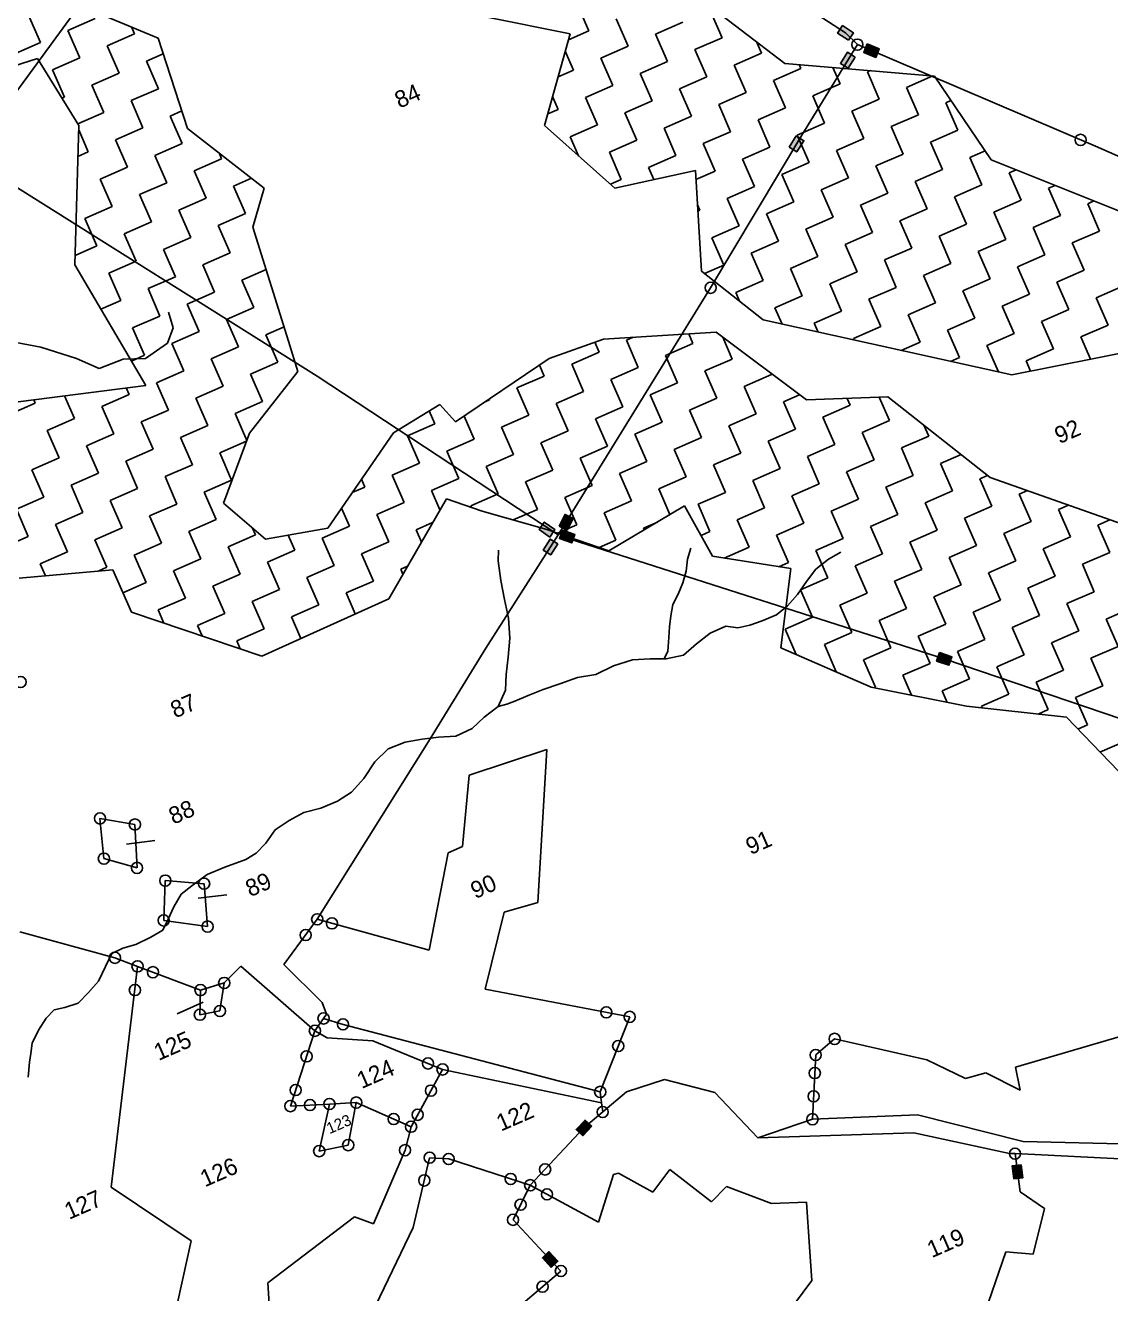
# Model space of a CAD drawing. Header units: metres. Extents: x 317389 to 323374, y 1888575 to 1892651.
# Drawn here: x 321610 to 322212, y 1890284 to 1890988 of the extents above; entities that cross this region are included whole.
import ezdxf

# ---------------------------------------------------------------- set-up
doc = ezdxf.new("R2010")
doc.units = ezdxf.units.M
doc.header["$MEASUREMENT"] = 0
for name, color, linetype in [('LINE_WATER', 4, 'Continuous'), ('POLY_HATCH', 12, 'Continuous'), ('POLY_PARCEL', 6, 'Continuous'), ('POLY_ROAD', 30, 'Continuous'), ('TEXT_PARCEL', 7, 'Continuous')]:
    doc.layers.add(name, color=color, linetype=linetype)
doc.styles.get("Standard").update_dxf_attribs({"font": 'arial.ttf'})
doc.styles.add('TEXT_MAP', font='')
doc.styles.get('TEXT_MAP').set_extended_font_data('Kruti Dev 050')
doc.dimstyles.get("Standard").update_dxf_attribs({"dimtxt": 0.18, "dimasz": 0.18, "dimexe": 0.18, "dimexo": 0.0625, "dimgap": 0.09, "dimtad": 0, "dimtih": 1, "dimtoh": 1, "dimdec": 4, "dimzin": 0, "dimdsep": 46, "dimtxsty": 'Standard', "dimcen": 0.09, "dimadec": 0, "dimazin": 0, "dimtfac": 1, "dimtdec": 4, "dimtofl": 0, "dimtmove": 0, "dimatfit": 3, "dimfxl": 1, "dimtolj": 1, "dimtzin": 0, "dimarcsym": 0})

msp = doc.modelspace()

# ---------------------------------------------------------------- hatches: boundary and pattern name
for points in [[(322063.47, 1890987.67), (322060.73, 1890983.46), (322066.82, 1890979.5), (322069.56, 1890983.71)], [(322081.98, 1890970.03), (322083.9, 1890974.67), (322077.19, 1890977.45), (322075.27, 1890972.81)], [(322062.35, 1890966.65), (322066.63, 1890964.02), (322070.43, 1890970.2), (322066.15, 1890972.83)], [(322042, 1890923.71), (322037.77, 1890926.4), (322033.87, 1890920.28), (322038.1, 1890917.58)], [(321913.88, 1890714.08), (321909.41, 1890716.37), (321906.09, 1890709.91), (321910.56, 1890707.62)], [(321897.89, 1890712.15), (321894.98, 1890708.06), (321900.89, 1890703.85), (321903.8, 1890707.94)], [(321913.16, 1890700.59), (321914.8, 1890705.33), (321907.94, 1890707.7), (321906.3, 1890702.96)], [(321897.29, 1890696.63), (321901.52, 1890693.92), (321905.44, 1890700.04), (321901.21, 1890702.74)], [(322122.56, 1890632.66), (322124.17, 1890637.41), (322117.3, 1890639.75), (322115.68, 1890634.99)], [(321915.59, 1890375.01), (321919.25, 1890371.58), (321924.22, 1890376.87), (321920.55, 1890380.31)], [(322158.64, 1890347.65), (322163.61, 1890348.34), (322162.62, 1890355.53), (322157.64, 1890354.84)], [(321900.51, 1890307.29), (321896.84, 1890303.86), (321901.8, 1890298.56), (321905.47, 1890301.99)]]:
    msp.add_hatch(color=256).paths.add_polyline_path(points)

# ---------------------------------------------------------------- linework, layer by layer
for points in [[(322066.82, 1890979.5), (322060.73, 1890983.46), (322063.47, 1890987.67), (322069.56, 1890983.71)], [(322077.19, 1890977.45), (322083.9, 1890974.67), (322081.98, 1890970.03), (322075.27, 1890972.81)], [(322070.43, 1890970.2), (322066.63, 1890964.02), (322062.35, 1890966.65), (322066.15, 1890972.83)], [(322033.87, 1890920.28), (322037.77, 1890926.4), (322042, 1890923.71), (322038.1, 1890917.58)], [(321906.09, 1890709.91), (321909.41, 1890716.37), (321913.88, 1890714.08), (321910.56, 1890707.62)], [(321900.89, 1890703.85), (321894.98, 1890708.06), (321897.89, 1890712.15), (321903.8, 1890707.94)], [(321907.94, 1890707.7), (321914.8, 1890705.33), (321913.16, 1890700.59), (321906.3, 1890702.96)], [(321905.44, 1890700.04), (321901.52, 1890693.92), (321897.29, 1890696.63), (321901.21, 1890702.74)], [(322117.3, 1890639.75), (322124.17, 1890637.41), (322122.56, 1890632.66), (322115.68, 1890634.99)], [(321924.22, 1890376.87), (321919.25, 1890371.58), (321915.59, 1890375.01), (321920.55, 1890380.31)], [(322162.62, 1890355.53), (322163.61, 1890348.34), (322158.64, 1890347.65), (322157.64, 1890354.84)], [(321901.8, 1890298.56), (321896.84, 1890303.86), (321900.51, 1890307.29), (321905.47, 1890301.99)]]:
    msp.add_lwpolyline(points, close=True)
for centre in [(322071.72, 1890977.1), (322195.66, 1890924.21), (321990.25, 1890842.15), (321607.16, 1890623.41), (321651.24, 1890547.71), (321670.61, 1890544.33), (321653.42, 1890525.4), (321671.79, 1890520.25), (321687.48, 1890513.19), (321709.04, 1890511.48), (321686.6, 1890491.08), (321710.99, 1890487.71), (321771.82, 1890491.72), (321780.02, 1890489.46), (321765.41, 1890482.99), (321659.51, 1890470.35), (321672.11, 1890465.6), (321680.64, 1890462.38), (321670.62, 1890452.46), (321707.04, 1890452.42), (321720.22, 1890456.4), (321706.72, 1890438.77), (321717.8, 1890440.85), (321932.36, 1890440.07), (321945.31, 1890437.57), (321775.34, 1890436.71), (321786.16, 1890433.43), (321770.53, 1890429.86), (322059.08, 1890425.35), (321938.95, 1890421.4), (322048.58, 1890416.44), (321765.93, 1890415.65), (321833.34, 1890411.73), (321841.43, 1890408.4), (322048.08, 1890406.4), (321759.87, 1890396.97), (321834.98, 1890396.66), (321928.94, 1890395.94), (321756.99, 1890388.07), (321767.81, 1890388.65), (321778.6, 1890389.23), (321793.52, 1890390.01), (322047.43, 1890393.47), (321814.29, 1890380.88), (321827.62, 1890383.26), (321930.32, 1890384.81), (321823.97, 1890376.63), (322046.8, 1890380.79), (321772.97, 1890363.08), (321789.03, 1890366.42), (321820.59, 1890363.61), (322159.23, 1890361.67), (321834.25, 1890359.43), (321844.83, 1890358.71), (321898.34, 1890352.93), (321831.27, 1890346.8), (321879.23, 1890347.64), (321890.1, 1890344.14), (321899.41, 1890339.09), (321884.72, 1890333.35), (321880.53, 1890324.96), (321907.12, 1890296.55), (321896.91, 1890287.88)]:
    msp.add_circle(centre, 3.11)
at = {"layer": 'LINE_WATER'}
for p, q in [((321691.86, 1890819.97), (321689.23, 1890828.65)), ((321688.67, 1890811.35), (321691.86, 1890819.97)), ((321597.86, 1890813.01), (321618.34, 1890809.24)), ((321618.34, 1890809.24), (321638.2, 1890802.89)), ((321676.46, 1890802.83), (321688.67, 1890811.35)), ((321638.2, 1890802.89), (321650.75, 1890797.38)), ((321650.75, 1890797.38), (321664.09, 1890802.63)), ((321664.09, 1890802.63), (321676.46, 1890802.83)), ((321872.21, 1890690.72), (321872.44, 1890696.52)), ((321977.49, 1890691.5), (321979.22, 1890697.66)), ((322055.71, 1890691.49), (322062.49, 1890695.45)), ((321873.76, 1890679.64), (321872.21, 1890690.72)), ((321976.73, 1890684.88), (321977.49, 1890691.5)), ((322048.71, 1890686.01), (322055.71, 1890691.49)), ((321875.76, 1890669.11), (321873.76, 1890679.64)), ((321974.9, 1890678.46), (321976.73, 1890684.88)), ((322043.41, 1890679.18), (322048.71, 1890686.01)), ((321972.25, 1890672.12), (321974.9, 1890678.46)), ((322038.46, 1890672.05), (322043.41, 1890679.18)), ((321877.99, 1890658.86), (321875.76, 1890669.11)), ((321968.13, 1890660.07), (321969.33, 1890666.43)), ((321969.33, 1890666.43), (321972.25, 1890672.12)), ((322026.76, 1890660.65), (322032.87, 1890665.64)), ((322032.87, 1890665.64), (322038.46, 1890672.05)), ((321878.68, 1890647.76), (321877.99, 1890658.86)), ((321967.36, 1890654), (321968.13, 1890660.07)), ((322018.83, 1890657.3), (322026.76, 1890660.65)), ((321967.05, 1890648.13), (321967.36, 1890654)), ((321990.06, 1890650.58), (321998.69, 1890654.35)), ((321998.69, 1890654.35), (322005.35, 1890653.51)), ((322005.35, 1890653.51), (322012.04, 1890654.89)), ((322012.04, 1890654.89), (322018.83, 1890657.3)), ((321877.92, 1890637.23), (321878.68, 1890647.76)), ((321966.59, 1890642.86), (321967.05, 1890648.13)), ((321975.19, 1890638.35), (321982.41, 1890644.59)), ((321982.41, 1890644.59), (321990.06, 1890650.58)), ((321964.42, 1890636.26), (321966.47, 1890640.6)), ((321965.61, 1890636.25), (321975.19, 1890638.35)), ((321966.47, 1890640.6), (321966.59, 1890642.86)), ((321876.77, 1890627.57), (321877.92, 1890637.23)), ((321926.54, 1890627.56), (321936.26, 1890632.36)), ((321936.26, 1890632.36), (321946.95, 1890635.71)), ((321946.95, 1890635.71), (321956.64, 1890636.3)), ((321956.64, 1890636.3), (321965.61, 1890636.25)), ((321876.45, 1890618.79), (321876.77, 1890627.57)), ((321906.46, 1890622.43), (321916.34, 1890625.87)), ((321916.34, 1890625.87), (321926.54, 1890627.56)), ((321872.21, 1890609.85), (321876.45, 1890618.79)), ((321888.9, 1890615.86), (321897.33, 1890619.32)), ((321897.33, 1890619.32), (321906.46, 1890622.43)), ((321864.44, 1890603.87), (321872.21, 1890609.85)), ((321872.21, 1890609.85), (321877.09, 1890611.03)), ((321877.09, 1890611.03), (321881.53, 1890612.75)), ((321881.53, 1890612.75), (321888.9, 1890615.86)), ((321857.79, 1890597.68), (321864.44, 1890603.87)), ((321848.76, 1890593.39), (321857.79, 1890597.68)), ((321811.17, 1890586.3), (321820.67, 1890589.93)), ((321820.67, 1890589.93), (321830.13, 1890591.64)), ((321830.13, 1890591.64), (321839.14, 1890592.81)), ((321839.14, 1890592.81), (321848.76, 1890593.39)), ((321803.76, 1890579.08), (321811.17, 1890586.3)), ((321797.74, 1890569.89), (321803.76, 1890579.08)), ((321790.87, 1890562.22), (321797.74, 1890569.89)), ((321783.01, 1890557.23), (321790.87, 1890562.22)), ((321764.43, 1890551.01), (321773.78, 1890553.37)), ((321773.78, 1890553.37), (321783.01, 1890557.23)), ((321748.57, 1890541.32), (321756.31, 1890546.6)), ((321756.31, 1890546.6), (321764.43, 1890551.01)), ((321743.29, 1890534), (321748.57, 1890541.32)), ((321737.95, 1890528.39), (321743.29, 1890534)), ((321720.57, 1890520.62), (321732.22, 1890524.85)), ((321732.22, 1890524.85), (321737.95, 1890528.39)), ((321710.7, 1890516.66), (321720.57, 1890520.62)), ((321702.2, 1890510.35), (321710.7, 1890516.66)), ((321692.27, 1890498.59), (321696.27, 1890505.69)), ((321696.27, 1890505.69), (321702.2, 1890510.35)), ((321689, 1890491.8), (321692.27, 1890498.59)), ((321686.13, 1890485.71), (321689, 1890491.8)), ((321679.38, 1890481.72), (321686.13, 1890485.71)), ((321657.88, 1890472.67), (321663.86, 1890475.63)), ((321663.86, 1890475.63), (321671.22, 1890477.81)), ((321671.22, 1890477.81), (321679.38, 1890481.72)), ((321654.24, 1890465.55), (321657.88, 1890472.67)), ((321650.4, 1890457.31), (321654.24, 1890465.55)), ((321644.81, 1890451.07), (321650.4, 1890457.31)), ((321639.04, 1890445.26), (321644.81, 1890451.07)), ((321621.41, 1890436.87), (321625.84, 1890441.4)), ((321625.84, 1890441.4), (321631.66, 1890442.73)), ((321631.66, 1890442.73), (321639.04, 1890445.26)), ((321617.01, 1890430.28), (321621.41, 1890436.87)), ((321613.58, 1890423.08), (321617.01, 1890430.28)), ((321612.85, 1890417.23), (321613.58, 1890423.08)), ((321611.3, 1890404.12), (321612.02, 1890412.38)), ((321612.02, 1890412.38), (321612.85, 1890417.23))]:
    msp.add_line(p, q, dxfattribs=at)
at = {"layer": 'POLY_HATCH'}
for p, q in [((321945.26, 1891032.55), (322031.49, 1890966.71)), ((321606.38, 1891013.17), (321683.55, 1890980.67)), ((321912.19, 1890983.13), (321866.1, 1890992.37)), ((321898.01, 1890932.18), (321912.19, 1890983.13)), ((321683.55, 1890980.67), (321699.83, 1890930.55)), ((321616.53, 1890969.35), (321569.15, 1890954.26)), ((321639.49, 1890932.24), (321616.53, 1890969.35)), ((322031.49, 1890966.71), (322114.48, 1890959.61)), ((322114.48, 1890959.61), (322145.96, 1890913.22)), ((321637.27, 1890854.96), (321639.49, 1890932.24)), ((321699.83, 1890930.55), (321742.38, 1890897.51)), ((321937, 1890897.46), (321898.01, 1890932.18)), ((322145.96, 1890913.22), (322247.88, 1890872.42)), ((321981.79, 1890907.23), (321937, 1890897.46)), ((321985.17, 1890851.37), (321981.79, 1890907.23)), ((321742.38, 1890897.51), (321736.15, 1890875.72)), ((321736.15, 1890875.72), (321755.89, 1890812.52)), ((321676.64, 1890788), (321637.27, 1890854.96)), ((322019.4, 1890824.36), (321985.17, 1890851.37)), ((322157.5, 1890793.77), (322019.4, 1890824.36)), ((321900.69, 1890802.83), (321930.79, 1890813.74)), ((321930.79, 1890813.74), (321993.26, 1890817.46)), ((321993.26, 1890817.46), (322043.41, 1890779.9)), ((321755.89, 1890812.52), (321761, 1890795.67)), ((322240.01, 1890810.24), (322157.5, 1890793.77)), ((321848.56, 1890767.72), (321900.69, 1890802.83)), ((321761, 1890795.67), (321734.3, 1890761.56)), ((321600.01, 1890778.08), (321676.64, 1890788)), ((322043.41, 1890779.9), (322088.71, 1890781.73)), ((322088.71, 1890781.73), (322145.4, 1890736.92)), ((321814.11, 1890761.64), (321839.84, 1890777.37)), ((321839.84, 1890777.37), (321848.56, 1890767.72)), ((321734.3, 1890761.56), (321719.8, 1890722.68)), ((321777.64, 1890708.68), (321814.11, 1890761.64)), ((322145.4, 1890736.92), (322251.82, 1890699.25)), ((321719.8, 1890722.68), (321743.19, 1890702.6)), ((321843.55, 1890725.13), (321811.57, 1890669.63)), ((321863.48, 1890718.12), (321843.55, 1890725.13)), ((321899.39, 1890708), (321863.48, 1890718.12)), ((321975.74, 1890721.15), (321933.82, 1890696.11)), ((321991.33, 1890693.18), (321975.74, 1890721.15)), ((321743.19, 1890702.6), (321777.64, 1890708.68)), ((321933.82, 1890696.11), (321899.39, 1890708)), ((322034.8, 1890686.35), (321991.33, 1890693.18)), ((321658.34, 1890685.74), (321606.43, 1890681.01)), ((321668.64, 1890662.18), (321658.34, 1890685.74)), ((322029.25, 1890642.41), (322034.8, 1890686.35)), ((321811.57, 1890669.63), (321741.16, 1890637.75)), ((321741.16, 1890637.75), (321668.64, 1890662.18)), ((322079.31, 1890620.51), (322029.25, 1890642.41)), ((322132.26, 1890609.98), (322079.31, 1890620.51)), ((322187.76, 1890603.93), (322132.26, 1890609.98)), ((322216.63, 1890573.89), (322187.76, 1890603.93))]:
    msp.add_line(p, q, dxfattribs=at)
at = {"layer": 'POLY_HATCH', "linetype": 'Continuous'}
for p, q in [((321922.68, 1890984.77), (321916.05, 1890999.95)), ((321618.22, 1890978.29), (321611.59, 1890993.47)), ((321633.4, 1890984.92), (321648.57, 1890991.56)), ((321944.49, 1890976.23), (321937.86, 1890991.41)), ((321959.67, 1890982.86), (321974.85, 1890989.49)), ((321996.66, 1890980.94), (321990.03, 1890996.12)), ((321640.03, 1890969.75), (321633.4, 1890984.92)), ((321655.21, 1890976.38), (321670.39, 1890983.01)), ((321670.39, 1890983.01), (321668.67, 1890986.94)), ((321911.26, 1890979.78), (321922.68, 1890984.77)), ((321966.3, 1890967.68), (321959.67, 1890982.86)), ((321603.04, 1890971.66), (321618.22, 1890978.29)), ((321661.84, 1890961.2), (321655.21, 1890976.38)), ((321929.31, 1890969.6), (321944.49, 1890976.23)), ((321981.48, 1890974.31), (321996.66, 1890980.94)), ((322018.47, 1890972.39), (322015.68, 1890978.79)), ((321624.85, 1890963.11), (321640.03, 1890969.75)), ((321677.02, 1890967.83), (321686.39, 1890971.93)), ((321914.13, 1890962.96), (321909.52, 1890973.53)), ((321935.94, 1890954.42), (321929.31, 1890969.6)), ((321988.11, 1890959.13), (321981.48, 1890974.31)), ((322003.29, 1890965.76), (322018.47, 1890972.39)), ((321631.48, 1890947.94), (321624.85, 1890963.11)), ((321646.66, 1890954.57), (321661.84, 1890961.2)), ((321683.65, 1890952.65), (321677.02, 1890967.83)), ((321905.53, 1890959.21), (321914.13, 1890962.96)), ((321951.12, 1890961.05), (321966.3, 1890967.68)), ((321957.75, 1890945.87), (321951.12, 1890961.05)), ((322009.92, 1890950.58), (322003.29, 1890965.76)), ((322025.1, 1890957.22), (322040.28, 1890963.85)), ((322040.28, 1890963.85), (322039.32, 1890966.04)), ((322062.09, 1890955.3), (322058.1, 1890964.44)), ((322077.27, 1890961.93), (322078.92, 1890962.65)), ((322083.9, 1890946.75), (322077.27, 1890961.93)), ((321653.29, 1890939.39), (321646.66, 1890954.57)), ((321920.76, 1890947.78), (321935.94, 1890954.42)), ((321972.93, 1890952.5), (321988.11, 1890959.13)), ((322031.73, 1890942.04), (322025.1, 1890957.22)), ((322046.91, 1890948.67), (322062.09, 1890955.3)), ((322099.08, 1890953.38), (322113.52, 1890959.69)), ((321630.14, 1890947.35), (321631.48, 1890947.94)), ((321668.47, 1890946.02), (321683.65, 1890952.65)), ((321905.58, 1890941.15), (321902.48, 1890948.25)), ((321927.39, 1890932.61), (321920.76, 1890947.78)), ((321979.56, 1890937.32), (321972.93, 1890952.5)), ((321994.74, 1890943.95), (322009.92, 1890950.58)), ((322053.54, 1890933.49), (322046.91, 1890948.67)), ((322105.71, 1890938.2), (322099.08, 1890953.38)), ((321675.1, 1890930.84), (321668.47, 1890946.02)), ((321690.28, 1890937.47), (321696.67, 1890940.27)), ((321899.8, 1890938.63), (321905.58, 1890941.15)), ((321942.57, 1890939.24), (321957.75, 1890945.87)), ((322001.37, 1890928.77), (321994.74, 1890943.95)), ((322016.55, 1890935.4), (322031.73, 1890942.04)), ((322068.72, 1890940.12), (322083.9, 1890946.75)), ((322075.35, 1890924.94), (322068.72, 1890940.12)), ((322120.89, 1890944.84), (322123.68, 1890946.06)), ((322127.52, 1890929.66), (322120.89, 1890944.84)), ((321638.95, 1890933.12), (321653.29, 1890939.39)), ((321696.91, 1890922.29), (321690.28, 1890937.47)), ((321949.21, 1890924.06), (321942.57, 1890939.24)), ((321964.38, 1890930.69), (321979.56, 1890937.32)), ((322023.18, 1890920.23), (322016.55, 1890935.4)), ((322038.36, 1890926.86), (322053.54, 1890933.49)), ((322090.53, 1890931.57), (322105.71, 1890938.2)), ((321644.74, 1890917.58), (321639.42, 1890929.77)), ((321659.92, 1890924.21), (321675.1, 1890930.84)), ((321912.22, 1890925.97), (321927.39, 1890932.61)), ((321916.83, 1890915.42), (321912.22, 1890925.97)), ((321971.02, 1890915.51), (321964.38, 1890930.69)), ((321986.19, 1890922.14), (322001.37, 1890928.77)), ((322044.99, 1890911.68), (322038.36, 1890926.86)), ((322097.16, 1890916.39), (322090.53, 1890931.57)), ((322112.34, 1890923.02), (322127.52, 1890929.66)), ((321666.55, 1890909.03), (321659.92, 1890924.21)), ((321681.73, 1890915.66), (321696.91, 1890922.29)), ((321934.03, 1890917.43), (321949.21, 1890924.06)), ((321992.83, 1890906.96), (321986.19, 1890922.14)), ((322008, 1890913.59), (322023.18, 1890920.23)), ((322060.17, 1890918.31), (322075.35, 1890924.94)), ((322118.97, 1890907.85), (322112.34, 1890923.02)), ((321638.99, 1890915.07), (321644.74, 1890917.58)), ((321688.36, 1890900.48), (321681.73, 1890915.66)), ((321703.54, 1890907.11), (321718.72, 1890913.74)), ((321718.72, 1890913.74), (321717.31, 1890916.98)), ((321940.66, 1890902.25), (321934.03, 1890917.43)), ((321955.84, 1890908.88), (321971.02, 1890915.51)), ((322014.64, 1890898.42), (322008, 1890913.59)), ((322066.8, 1890903.13), (322060.17, 1890918.31)), ((322081.98, 1890909.76), (322097.16, 1890916.39)), ((322134.15, 1890914.48), (322142.6, 1890918.17)), ((322140.78, 1890899.3), (322134.15, 1890914.48)), ((321651.37, 1890902.4), (321666.55, 1890909.03)), ((321710.17, 1890891.93), (321703.54, 1890907.11)), ((321958.75, 1890902.21), (321955.84, 1890908.88)), ((321982.09, 1890902.27), (321992.83, 1890906.96)), ((322029.82, 1890905.05), (322044.99, 1890911.68)), ((322036.45, 1890889.87), (322029.82, 1890905.05)), ((322088.61, 1890894.58), (322081.98, 1890909.76)), ((322103.79, 1890901.21), (322118.97, 1890907.85)), ((322155.96, 1890905.93), (322159.89, 1890907.65)), ((322162.59, 1890890.75), (322155.96, 1890905.93)), ((321658.01, 1890887.22), (321651.37, 1890902.4)), ((321673.18, 1890893.85), (321688.36, 1890900.48)), ((321725.35, 1890898.57), (321735.38, 1890902.95)), ((321731.98, 1890883.39), (321725.35, 1890898.57)), ((321934.6, 1890899.6), (321940.66, 1890902.25)), ((321999.46, 1890891.78), (322014.64, 1890898.42)), ((322051.63, 1890896.5), (322066.8, 1890903.13)), ((322110.43, 1890886.04), (322103.79, 1890901.21)), ((322125.6, 1890892.67), (322140.78, 1890899.3)), ((322177.77, 1890897.38), (322181.48, 1890899)), ((321679.82, 1890878.67), (321673.18, 1890893.85)), ((321694.99, 1890885.3), (321710.17, 1890891.93)), ((322006.09, 1890876.61), (321999.46, 1890891.78)), ((322058.26, 1890881.32), (322051.63, 1890896.5)), ((322073.44, 1890887.95), (322088.61, 1890894.58)), ((322132.24, 1890877.49), (322125.6, 1890892.67)), ((322147.41, 1890884.12), (322162.59, 1890890.75)), ((322184.4, 1890882.2), (322177.77, 1890897.38)), ((321642.83, 1890880.59), (321658.01, 1890887.22)), ((321701.63, 1890870.12), (321694.99, 1890885.3)), ((321984.28, 1890885.15), (321982.94, 1890888.22)), ((321983.15, 1890884.66), (321984.28, 1890885.15)), ((322021.27, 1890883.24), (322036.45, 1890889.87)), ((322080.07, 1890872.77), (322073.44, 1890887.95)), ((322095.25, 1890879.4), (322110.43, 1890886.04)), ((322154.05, 1890868.94), (322147.41, 1890884.12)), ((322199.58, 1890888.83), (322203.07, 1890890.36)), ((322206.21, 1890873.66), (322199.58, 1890888.83)), ((321649.46, 1890865.41), (321642.83, 1890880.59)), ((321664.64, 1890872.04), (321679.82, 1890878.67)), ((321716.81, 1890876.76), (321731.98, 1890883.39)), ((321723.44, 1890861.58), (321716.81, 1890876.76)), ((321990.91, 1890869.97), (322006.09, 1890876.61)), ((322027.9, 1890868.06), (322021.27, 1890883.24)), ((322043.08, 1890874.69), (322058.26, 1890881.32)), ((322101.88, 1890864.23), (322095.25, 1890879.4)), ((322117.06, 1890870.86), (322132.24, 1890877.49)), ((322169.23, 1890875.57), (322184.4, 1890882.2)), ((321671.27, 1890856.86), (321664.64, 1890872.04)), ((321686.45, 1890863.49), (321701.63, 1890870.12)), ((321997.54, 1890854.79), (321990.91, 1890869.97)), ((322049.71, 1890859.51), (322043.08, 1890874.69)), ((322064.89, 1890866.14), (322080.07, 1890872.77)), ((322123.69, 1890855.68), (322117.06, 1890870.86)), ((322175.86, 1890860.39), (322169.23, 1890875.57)), ((322191.04, 1890867.02), (322206.21, 1890873.66)), ((321637.42, 1890860.15), (321649.46, 1890865.41)), ((321693.08, 1890848.31), (321686.45, 1890863.49)), ((322012.72, 1890861.43), (322027.9, 1890868.06)), ((322071.52, 1890850.96), (322064.89, 1890866.14)), ((322086.7, 1890857.59), (322101.88, 1890864.23)), ((322138.87, 1890862.31), (322154.05, 1890868.94)), ((322197.67, 1890851.85), (322191.04, 1890867.02)), ((321656.09, 1890850.23), (321671.27, 1890856.86)), ((321708.26, 1890854.95), (321723.44, 1890861.58)), ((322019.35, 1890846.25), (322012.72, 1890861.43)), ((322034.53, 1890852.88), (322049.71, 1890859.51)), ((322093.33, 1890842.41), (322086.7, 1890857.59)), ((322108.51, 1890849.05), (322123.69, 1890855.68)), ((322145.5, 1890847.13), (322138.87, 1890862.31)), ((322160.68, 1890853.76), (322175.86, 1890860.39)), ((321662.72, 1890835.05), (321656.09, 1890850.23)), ((321714.89, 1890839.77), (321708.26, 1890854.95)), ((321730.07, 1890846.4), (321743.48, 1890852.26)), ((321986.78, 1890850.09), (321997.54, 1890854.79)), ((322041.16, 1890837.7), (322034.53, 1890852.88)), ((322056.34, 1890844.33), (322071.52, 1890850.96)), ((322115.14, 1890833.87), (322108.51, 1890849.05)), ((322167.31, 1890838.58), (322160.68, 1890853.76)), ((322182.49, 1890845.21), (322197.67, 1890851.85)), ((321677.9, 1890841.68), (321693.08, 1890848.31)), ((321684.53, 1890826.5), (321677.9, 1890841.68)), ((321736.7, 1890831.22), (321730.07, 1890846.4)), ((322004.17, 1890839.62), (322019.35, 1890846.25)), ((322062.97, 1890829.15), (322056.34, 1890844.33)), ((322078.15, 1890835.78), (322093.33, 1890842.41)), ((322130.32, 1890840.5), (322145.5, 1890847.13)), ((322189.12, 1890830.03), (322182.49, 1890845.21)), ((322204.3, 1890836.67), (322219.48, 1890843.3)), ((321651.78, 1890830.27), (321662.72, 1890835.05)), ((321699.71, 1890833.13), (321714.89, 1890839.77)), ((322006.34, 1890834.66), (322004.17, 1890839.62)), ((322025.98, 1890831.07), (322041.16, 1890837.7)), ((322084.78, 1890820.6), (322078.15, 1890835.78)), ((322136.95, 1890825.32), (322130.32, 1890840.5)), ((322152.13, 1890831.95), (322167.31, 1890838.58)), ((322210.93, 1890821.49), (322204.3, 1890836.67)), ((321706.34, 1890817.96), (321699.71, 1890833.13)), ((321721.52, 1890824.59), (321736.7, 1890831.22)), ((322029.93, 1890822.02), (322025.98, 1890831.07)), ((322047.79, 1890822.52), (322062.97, 1890829.15)), ((322099.96, 1890827.24), (322115.14, 1890833.87)), ((322158.76, 1890816.77), (322152.13, 1890831.95)), ((322173.94, 1890823.4), (322189.12, 1890830.03)), ((321669.35, 1890819.87), (321684.53, 1890826.5)), ((321728.15, 1890809.41), (321721.52, 1890824.59)), ((321743.33, 1890816.04), (321753.42, 1890820.45)), ((322049.95, 1890817.59), (322047.79, 1890822.52)), ((322069.6, 1890813.97), (322084.78, 1890820.6)), ((322106.59, 1890812.06), (322099.96, 1890827.24)), ((322121.77, 1890818.69), (322136.95, 1890825.32)), ((322180.57, 1890808.22), (322173.94, 1890823.4)), ((322195.75, 1890814.86), (322210.93, 1890821.49)), ((321675.98, 1890804.69), (321669.35, 1890819.87)), ((321691.16, 1890811.32), (321706.34, 1890817.96)), ((321749.96, 1890800.86), (321743.33, 1890816.04)), ((321943.46, 1890813.09), (321947.18, 1890814.72)), ((321980.45, 1890811.17), (321978.09, 1890816.56)), ((322002.26, 1890802.63), (321997, 1890814.67)), ((322069.96, 1890813.16), (322069.6, 1890813.97)), ((322128.4, 1890803.51), (322121.77, 1890818.69)), ((322143.58, 1890810.14), (322158.76, 1890816.77)), ((322201.15, 1890802.49), (322195.75, 1890814.86)), ((321697.79, 1890796.15), (321691.16, 1890811.32)), ((321712.97, 1890802.78), (321728.15, 1890809.41)), ((321913.1, 1890799.83), (321928.28, 1890806.46)), ((321928.28, 1890806.46), (321925.87, 1890811.96)), ((321950.09, 1890797.91), (321943.46, 1890813.09)), ((321965.27, 1890804.54), (321980.45, 1890811.17)), ((322095.95, 1890807.41), (322106.59, 1890812.06)), ((322150.01, 1890795.43), (322143.58, 1890810.14)), ((322165.39, 1890801.59), (322180.57, 1890808.22)), ((321668.7, 1890801.51), (321675.98, 1890804.69)), ((321719.6, 1890787.6), (321712.97, 1890802.78)), ((321734.78, 1890794.23), (321749.96, 1890800.86)), ((321897.92, 1890793.2), (321895.3, 1890799.2)), ((321919.73, 1890784.65), (321913.1, 1890799.83)), ((321971.9, 1890789.36), (321965.27, 1890804.54)), ((321987.08, 1890795.99), (322002.26, 1890802.63)), ((322123.4, 1890801.32), (322128.4, 1890803.51)), ((322167.9, 1890795.85), (322165.39, 1890801.59)), ((321682.61, 1890789.51), (321697.79, 1890796.15)), ((321741.41, 1890779.05), (321734.78, 1890794.23)), ((321882.74, 1890786.56), (321897.92, 1890793.2)), ((321934.91, 1890791.28), (321950.09, 1890797.91)), ((321993.71, 1890780.82), (321987.08, 1890795.99)), ((322008.89, 1890787.45), (322024.07, 1890794.08)), ((322024.07, 1890794.08), (322023.87, 1890794.54)), ((321667.44, 1890782.88), (321665.81, 1890786.6)), ((321689.25, 1890774.34), (321682.61, 1890789.51)), ((321704.43, 1890780.97), (321719.6, 1890787.6)), ((321889.37, 1890771.39), (321882.74, 1890786.56)), ((321941.54, 1890776.1), (321934.91, 1890791.28)), ((321956.72, 1890782.73), (321971.9, 1890789.36)), ((322015.52, 1890772.27), (322008.89, 1890787.45)), ((321600.09, 1890771.54), (321615.27, 1890778.17)), ((321615.27, 1890778.17), (321614.49, 1890779.96)), ((321637.08, 1890769.62), (321631.6, 1890782.17)), ((321652.26, 1890776.25), (321667.44, 1890782.88)), ((321711.06, 1890765.79), (321704.43, 1890780.97)), ((321726.24, 1890772.42), (321741.41, 1890779.05)), ((321865.1, 1890778.86), (321867.56, 1890779.93)), ((321867.56, 1890779.93), (321867.37, 1890780.38)), ((321904.55, 1890778.02), (321919.73, 1890784.65)), ((321963.35, 1890767.55), (321956.72, 1890782.73)), ((321978.53, 1890774.18), (321993.71, 1890780.82)), ((322030.7, 1890778.9), (322039.57, 1890782.77)), ((322037.33, 1890763.72), (322030.7, 1890778.9)), ((322067.69, 1890776.98), (322066.01, 1890780.81)), ((322089.5, 1890768.44), (322083.78, 1890781.53)), ((321658.89, 1890761.07), (321652.26, 1890776.25)), ((321674.07, 1890767.7), (321689.25, 1890774.34)), ((321732.77, 1890757.46), (321726.24, 1890772.42)), ((321837.2, 1890766.67), (321834.07, 1890773.84)), ((321874.19, 1890764.75), (321889.37, 1890771.39)), ((321911.18, 1890762.84), (321904.55, 1890778.02)), ((321926.36, 1890769.47), (321941.54, 1890776.1)), ((321985.16, 1890759.01), (321978.53, 1890774.18)), ((322000.34, 1890765.64), (322015.52, 1890772.27)), ((322052.51, 1890770.35), (322067.69, 1890776.98)), ((321621.9, 1890762.99), (321637.08, 1890769.62)), ((321680.7, 1890752.52), (321674.07, 1890767.7)), ((321695.88, 1890759.16), (321711.06, 1890765.79)), ((321822.02, 1890760.04), (321837.2, 1890766.67)), ((321859.01, 1890758.12), (321853.4, 1890770.97)), ((321880.82, 1890749.58), (321874.19, 1890764.75)), ((321932.99, 1890754.29), (321926.36, 1890769.47)), ((321948.17, 1890760.92), (321963.35, 1890767.55)), ((322006.97, 1890750.46), (322000.34, 1890765.64)), ((322059.14, 1890755.17), (322052.51, 1890770.35)), ((322074.32, 1890761.8), (322089.5, 1890768.44)), ((322111.31, 1890759.89), (322108.65, 1890765.97)), ((321628.53, 1890747.81), (321621.9, 1890762.99)), ((321643.71, 1890754.44), (321658.89, 1890761.07)), ((321702.51, 1890743.98), (321695.88, 1890759.16)), ((321717.69, 1890750.61), (321732.65, 1890757.14)), ((321828.66, 1890744.86), (321822.02, 1890760.04)), ((321843.84, 1890751.49), (321859.01, 1890758.12)), ((321896, 1890756.21), (321911.18, 1890762.84)), ((321954.8, 1890745.74), (321948.17, 1890760.92)), ((321969.98, 1890752.37), (321985.16, 1890759.01)), ((322022.15, 1890757.09), (322037.33, 1890763.72)), ((322028.78, 1890741.91), (322022.15, 1890757.09)), ((322080.95, 1890746.63), (322074.32, 1890761.8)), ((322096.13, 1890753.26), (322111.31, 1890759.89)), ((321650.34, 1890739.26), (321643.71, 1890754.44)), ((321665.52, 1890745.89), (321680.7, 1890752.52)), ((321724.32, 1890735.43), (321717.69, 1890750.61)), ((321850.47, 1890736.31), (321843.84, 1890751.49)), ((321902.63, 1890741.03), (321896, 1890756.21)), ((321917.81, 1890747.66), (321932.99, 1890754.29)), ((321976.61, 1890737.2), (321969.98, 1890752.37)), ((321991.79, 1890743.83), (322006.97, 1890750.46)), ((322043.96, 1890748.54), (322059.14, 1890755.17)), ((322102.76, 1890738.08), (322096.13, 1890753.26)), ((321613.35, 1890741.18), (321628.53, 1890747.81)), ((321672.15, 1890730.71), (321665.52, 1890745.89)), ((321687.33, 1890737.35), (321702.51, 1890743.98)), ((321813.48, 1890738.23), (321828.66, 1890744.86)), ((321865.65, 1890742.94), (321880.82, 1890749.58)), ((321872.28, 1890727.76), (321865.65, 1890742.94)), ((321924.45, 1890732.48), (321917.81, 1890747.66)), ((321939.62, 1890739.11), (321954.8, 1890745.74)), ((321998.42, 1890728.65), (321991.79, 1890743.83)), ((322050.59, 1890733.36), (322043.96, 1890748.54)), ((322065.77, 1890739.99), (322080.95, 1890746.63)), ((322117.94, 1890744.71), (322129.28, 1890749.66)), ((322124.57, 1890729.53), (322117.94, 1890744.71)), ((321619.98, 1890726), (321613.35, 1890741.18)), ((321635.16, 1890732.63), (321650.34, 1890739.26)), ((321693.96, 1890722.17), (321687.33, 1890737.35)), ((321798.3, 1890731.6), (321796.41, 1890735.93)), ((321820.11, 1890723.05), (321813.48, 1890738.23)), ((321835.29, 1890729.68), (321850.47, 1890736.31)), ((321887.46, 1890734.4), (321902.63, 1890741.03)), ((321946.26, 1890723.93), (321939.62, 1890739.11)), ((321961.43, 1890730.56), (321976.61, 1890737.2)), ((322013.6, 1890735.28), (322028.78, 1890741.91)), ((322072.4, 1890724.82), (322065.77, 1890739.99)), ((322087.58, 1890731.45), (322102.76, 1890738.08)), ((322139.75, 1890736.16), (322144.01, 1890738.02)), ((322146.38, 1890720.98), (322139.75, 1890736.16)), ((321641.79, 1890717.45), (321635.16, 1890732.63)), ((321656.97, 1890724.08), (321672.15, 1890730.71)), ((321709.14, 1890728.8), (321724.32, 1890735.43)), ((321715.77, 1890713.62), (321709.14, 1890728.8)), ((321791.33, 1890728.55), (321798.3, 1890731.6)), ((321839.98, 1890718.93), (321835.29, 1890729.68)), ((321894.09, 1890719.22), (321887.46, 1890734.4)), ((321909.27, 1890725.85), (321924.45, 1890732.48)), ((321967.66, 1890716.32), (321961.43, 1890730.56)), ((322020.23, 1890720.1), (322013.6, 1890735.28)), ((322035.41, 1890726.73), (322050.59, 1890733.36)), ((322094.21, 1890716.27), (322087.58, 1890731.45)), ((322109.39, 1890722.9), (322124.57, 1890729.53)), ((322161.56, 1890727.61), (322166.09, 1890729.59)), ((321604.8, 1890719.37), (321619.98, 1890726)), ((321663.6, 1890708.9), (321656.97, 1890724.08)), ((321678.78, 1890715.54), (321693.96, 1890722.17)), ((321804.93, 1890716.42), (321820.11, 1890723.05)), ((321857.1, 1890721.13), (321872.28, 1890727.76)), ((321915.9, 1890710.67), (321909.27, 1890725.85)), ((321931.08, 1890717.3), (321946.26, 1890723.93)), ((321983.24, 1890722.02), (321998.42, 1890728.65)), ((321989.88, 1890706.84), (321983.24, 1890722.02)), ((322042.04, 1890711.55), (322035.41, 1890726.73)), ((322057.22, 1890718.18), (322072.4, 1890724.82)), ((322116.02, 1890707.72), (322109.39, 1890722.9)), ((322168.19, 1890712.44), (322161.56, 1890727.61)), ((321611.43, 1890704.19), (321604.8, 1890719.37)), ((321626.61, 1890710.82), (321641.79, 1890717.45)), ((321685.41, 1890700.36), (321678.78, 1890715.54)), ((321789.75, 1890709.79), (321785.35, 1890719.87)), ((321811.56, 1890701.24), (321804.93, 1890716.42)), ((321857.49, 1890720.23), (321857.1, 1890721.13)), ((321880.56, 1890713.31), (321894.09, 1890719.22)), ((321937.71, 1890702.12), (321931.08, 1890717.3)), ((322005.06, 1890713.47), (322020.23, 1890720.1)), ((322063.86, 1890703), (322057.22, 1890718.18)), ((322079.03, 1890709.64), (322094.21, 1890716.27)), ((322131.2, 1890714.35), (322146.38, 1890720.98)), ((322183.37, 1890719.07), (322188.95, 1890721.5)), ((322190, 1890703.89), (322183.37, 1890719.07)), ((321633.25, 1890695.64), (321626.61, 1890710.82)), ((321648.42, 1890702.27), (321663.6, 1890708.9)), ((321700.59, 1890706.99), (321715.77, 1890713.62)), ((321737.58, 1890705.07), (321735.94, 1890708.82)), ((321774.57, 1890703.16), (321789.75, 1890709.79)), ((321826.74, 1890707.87), (321835.92, 1890711.88)), ((321829.7, 1890701.09), (321826.74, 1890707.87)), ((321905.2, 1890705.99), (321915.9, 1890710.67)), ((321952.89, 1890708.75), (321960.69, 1890712.16)), ((321953.32, 1890707.76), (321952.89, 1890708.75)), ((322011.69, 1890698.29), (322005.06, 1890713.47)), ((322026.87, 1890704.92), (322042.04, 1890711.55)), ((322085.67, 1890694.46), (322079.03, 1890709.64)), ((322100.84, 1890701.09), (322116.02, 1890707.72)), ((322137.83, 1890699.17), (322131.2, 1890714.35)), ((322153.01, 1890705.8), (322168.19, 1890712.44)), ((322205.18, 1890710.52), (322211.81, 1890713.41)), ((322211.81, 1890695.34), (322205.18, 1890710.52)), ((321596.26, 1890697.56), (321611.43, 1890704.19)), ((321655.06, 1890687.09), (321648.42, 1890702.27)), ((321707.22, 1890691.81), (321700.59, 1890706.99)), ((321722.4, 1890698.44), (321737.58, 1890705.07)), ((321759.39, 1890696.52), (321755.77, 1890704.82)), ((321781.2, 1890687.98), (321774.57, 1890703.16)), ((321796.38, 1890694.61), (321811.56, 1890701.24)), ((321928.31, 1890698.01), (321937.71, 1890702.12)), ((321984.92, 1890704.67), (321989.88, 1890706.84)), ((322033.5, 1890689.74), (322026.87, 1890704.92)), ((322048.68, 1890696.37), (322063.86, 1890703)), ((322107.48, 1890685.91), (322100.84, 1890701.09)), ((322159.64, 1890690.62), (322153.01, 1890705.8)), ((322174.82, 1890697.26), (322190, 1890703.89)), ((321618.07, 1890689.01), (321633.25, 1890695.64)), ((321670.23, 1890693.72), (321685.41, 1890700.36)), ((321676.87, 1890678.55), (321670.23, 1890693.72)), ((321729.03, 1890683.26), (321722.4, 1890698.44)), ((321744.21, 1890689.89), (321759.39, 1890696.52)), ((321803.01, 1890679.43), (321796.38, 1890694.61)), ((321997.7, 1890692.18), (322011.69, 1890698.29)), ((322055.31, 1890681.19), (322048.68, 1890696.37)), ((322070.49, 1890687.83), (322085.67, 1890694.46)), ((322122.65, 1890692.54), (322137.83, 1890699.17)), ((322181.45, 1890682.08), (322174.82, 1890697.26)), ((322196.63, 1890688.71), (322211.81, 1890695.34)), ((321620.98, 1890682.34), (321618.07, 1890689.01)), ((321650.26, 1890685), (321655.06, 1890687.09)), ((321692.05, 1890685.18), (321707.22, 1890691.81)), ((321750.84, 1890674.71), (321744.21, 1890689.89)), ((321766.02, 1890681.34), (321781.2, 1890687.98)), ((321818.19, 1890686.06), (321822, 1890687.72)), ((322028.14, 1890687.4), (322033.5, 1890689.74)), ((322077.12, 1890672.65), (322070.49, 1890687.83)), ((322129.29, 1890677.36), (322122.65, 1890692.54)), ((322144.47, 1890683.99), (322159.64, 1890690.62)), ((322203.27, 1890673.53), (322196.63, 1890688.71)), ((321698.68, 1890670), (321692.05, 1890685.18)), ((321713.86, 1890676.63), (321729.03, 1890683.26)), ((321772.66, 1890666.17), (321766.02, 1890681.34)), ((321819.42, 1890683.25), (321818.19, 1890686.06)), ((322040.13, 1890674.56), (322055.31, 1890681.19)), ((322092.3, 1890679.28), (322107.48, 1890685.91)), ((322151.1, 1890668.81), (322144.47, 1890683.99)), ((322166.28, 1890675.45), (322181.45, 1890682.08)), ((321663.95, 1890672.9), (321676.87, 1890678.55)), ((321720.49, 1890661.45), (321713.86, 1890676.63)), ((321735.67, 1890668.08), (321750.84, 1890674.71)), ((321787.83, 1890672.8), (321803.01, 1890679.43)), ((321792.91, 1890661.18), (321787.83, 1890672.8)), ((322046.76, 1890659.38), (322040.13, 1890674.56)), ((322061.94, 1890666.02), (322077.12, 1890672.65)), ((322098.93, 1890664.1), (322092.3, 1890679.28)), ((322114.11, 1890670.73), (322129.29, 1890677.36)), ((322172.91, 1890660.27), (322166.28, 1890675.45)), ((322188.09, 1890666.9), (322203.27, 1890673.53)), ((321683.5, 1890663.37), (321698.68, 1890670)), ((321742.3, 1890652.9), (321735.67, 1890668.08)), ((321757.48, 1890659.53), (321772.66, 1890666.17)), ((322068.57, 1890650.84), (322061.94, 1890666.02)), ((322120.74, 1890655.55), (322114.11, 1890670.73)), ((322135.92, 1890662.18), (322151.1, 1890668.81)), ((322194.72, 1890651.72), (322188.09, 1890666.9)), ((321686.67, 1890656.1), (321683.5, 1890663.37)), ((321705.31, 1890654.82), (321720.49, 1890661.45)), ((321762.73, 1890647.52), (321757.48, 1890659.53)), ((322031.58, 1890652.75), (322046.76, 1890659.38)), ((322083.75, 1890657.47), (322098.93, 1890664.1)), ((322142.55, 1890647), (322135.92, 1890662.18)), ((322157.73, 1890653.64), (322172.91, 1890660.27)), ((322209.9, 1890658.35), (322225.08, 1890664.98)), ((321707.87, 1890648.96), (321705.31, 1890654.82)), ((321727.12, 1890646.27), (321742.3, 1890652.9)), ((322037.72, 1890638.71), (322031.58, 1890652.75)), ((322090.38, 1890642.29), (322083.75, 1890657.47)), ((322105.56, 1890648.92), (322120.74, 1890655.55)), ((322164.36, 1890638.46), (322157.73, 1890653.64)), ((322179.54, 1890645.09), (322194.72, 1890651.72)), ((322216.53, 1890643.17), (322209.9, 1890658.35)), ((321729.06, 1890641.82), (321727.12, 1890646.27)), ((322053.39, 1890644.21), (322068.57, 1890650.84)), ((322112.19, 1890633.74), (322105.56, 1890648.92)), ((322127.37, 1890640.37), (322142.55, 1890647)), ((322186.17, 1890629.91), (322179.54, 1890645.09)), ((322060.02, 1890629.03), (322053.39, 1890644.21)), ((322075.2, 1890635.66), (322090.38, 1890642.29)), ((322134, 1890625.19), (322127.37, 1890640.37)), ((322149.18, 1890631.83), (322164.36, 1890638.46)), ((322201.35, 1890636.54), (322216.53, 1890643.17)), ((322081.83, 1890620.48), (322075.2, 1890635.66)), ((322097.01, 1890627.11), (322112.19, 1890633.74)), ((322155.81, 1890616.65), (322149.18, 1890631.83)), ((322207.98, 1890621.36), (322201.35, 1890636.54)), ((322059.93, 1890628.99), (322060.02, 1890629.03)), ((322101.85, 1890616.03), (322097.01, 1890627.11)), ((322118.82, 1890618.56), (322134, 1890625.19)), ((322170.99, 1890623.28), (322186.17, 1890629.91)), ((322177.62, 1890608.1), (322170.99, 1890623.28)), ((322081.09, 1890620.16), (322081.83, 1890620.48)), ((322121.65, 1890612.09), (322118.82, 1890618.56)), ((322140.63, 1890610.01), (322155.81, 1890616.65)), ((322192.8, 1890614.73), (322207.98, 1890621.36)), ((322141.07, 1890609.02), (322140.63, 1890610.01)), ((322199.43, 1890599.55), (322192.8, 1890614.73)), ((322172, 1890605.64), (322177.62, 1890608.1)), ((322194.17, 1890597.25), (322199.43, 1890599.55)), ((322206.41, 1890584.52), (322221.24, 1890591))]:
    msp.add_line(p, q, dxfattribs=at)
at = {"layer": 'POLY_PARCEL'}
for p, q in [((321584.31, 1890923.02), (321660.85, 1891027.6)), ((322030.34, 1891006.24), (322065.15, 1890983.59)), ((322065.15, 1890983.59), (322071.72, 1890977.1)), ((322040.89, 1890926.94), (322071.72, 1890977.1)), ((322071.72, 1890977.1), (322203.92, 1890920.68)), ((321990.25, 1890842.15), (322040.89, 1890926.94)), ((322203.92, 1890920.68), (322380.66, 1890843.85)), ((321591.85, 1890906.2), (321771.82, 1890793.11)), ((321906.58, 1890706.47), (321990.25, 1890842.15)), ((321771.82, 1890793.11), (321905.64, 1890705.01)), ((321865.45, 1890642.24), (321905.64, 1890705.01)), ((321905.64, 1890705.01), (321906.58, 1890706.47)), ((321906.58, 1890706.47), (321912.81, 1890702.54)), ((321912.81, 1890702.54), (322119.93, 1890636.2)), ((321834.5, 1890591.8), (321865.45, 1890642.24)), ((322119.93, 1890636.2), (322308.2, 1890572.28)), ((321771.82, 1890491.72), (321834.5, 1890591.8)), ((321856.24, 1890571.69), (321899.27, 1890586.02)), ((321899.27, 1890586.02), (321894.25, 1890501.11)), ((321852.5, 1890532.06), (321856.24, 1890571.69)), ((321651.24, 1890547.71), (321653.42, 1890525.4)), ((321670.61, 1890544.33), (321651.24, 1890547.71)), ((321671.79, 1890520.25), (321670.61, 1890544.33)), ((321844.6, 1890528.6), (321852.5, 1890532.06)), ((321653.42, 1890525.4), (321671.79, 1890520.25)), ((321834, 1890474.56), (321844.6, 1890528.6)), ((321687.48, 1890513.19), (321686.6, 1890491.08)), ((321709.04, 1890511.48), (321687.48, 1890513.19)), ((321710.99, 1890487.71), (321709.04, 1890511.48)), ((321894.25, 1890501.11), (321875.58, 1890495.64)), ((321686.6, 1890491.08), (321710.99, 1890487.71)), ((321753.35, 1890466.57), (321771.82, 1890491.72)), ((321771.82, 1890491.72), (321834, 1890474.56)), ((321875.58, 1890495.64), (321865.07, 1890453.04)), ((321606.67, 1890484.75), (321659.51, 1890470.35)), ((321659.51, 1890470.35), (321672.11, 1890465.6)), ((321657.49, 1890343.12), (321672.11, 1890465.6)), ((321672.11, 1890465.6), (321707.04, 1890452.42)), ((321720.22, 1890456.4), (321729.5, 1890465.74)), ((321729.5, 1890465.74), (321770.53, 1890429.86)), ((321774.63, 1890445.56), (321753.35, 1890466.57)), ((321707.04, 1890452.42), (321720.22, 1890456.4)), ((321717.8, 1890440.85), (321720.22, 1890456.4)), ((321707.04, 1890452.42), (321706.72, 1890438.77)), ((321865.07, 1890453.04), (321945.31, 1890437.57)), ((321706.72, 1890438.77), (321717.8, 1890440.85)), ((321777.01, 1890439.07), (321774.63, 1890445.56)), ((321770.53, 1890429.86), (321775.34, 1890436.71)), ((321775.34, 1890436.71), (321777.01, 1890439.07)), ((321775.34, 1890436.71), (321786.16, 1890433.43)), ((321786.16, 1890433.43), (321928.94, 1890395.94)), ((321945.31, 1890437.57), (321928.94, 1890395.94)), ((322259.12, 1890438.91), (322159.51, 1890409.75)), ((321770.53, 1890429.86), (321756.99, 1890388.07)), ((321777.32, 1890425.92), (321770.53, 1890429.86)), ((321802.66, 1890424.35), (321777.32, 1890425.92)), ((321841.43, 1890408.4), (321802.66, 1890424.35)), ((322059.08, 1890425.35), (322048.58, 1890416.44)), ((322110.27, 1890413.76), (322059.08, 1890425.35)), ((322048.58, 1890416.44), (322046.8, 1890380.79)), ((322131.67, 1890403.45), (322110.27, 1890413.76)), ((321823.97, 1890376.63), (321841.43, 1890408.4)), ((321841.43, 1890408.4), (321929.68, 1890389.96)), ((322143.04, 1890406.57), (322131.67, 1890403.45)), ((322162.12, 1890396.99), (322143.04, 1890406.57)), ((322159.51, 1890409.75), (322162.12, 1890396.99)), ((321964.59, 1890402.76), (321943.54, 1890396.07)), ((321992.6, 1890395.62), (321964.59, 1890402.76)), ((321928.94, 1890395.94), (321929.68, 1890389.96)), ((321943.54, 1890396.07), (321930.32, 1890384.81)), ((322016.38, 1890370.46), (321992.6, 1890395.62)), ((321756.99, 1890388.07), (321778.6, 1890389.23)), ((321778.6, 1890389.23), (321772.97, 1890363.08)), ((321778.6, 1890389.23), (321793.52, 1890390.01)), ((321789.03, 1890366.42), (321793.52, 1890390.01)), ((321793.52, 1890390.01), (321823.97, 1890376.63)), ((321930.32, 1890384.81), (321919.9, 1890375.94)), ((321929.68, 1890389.96), (321930.32, 1890384.81)), ((322046.8, 1890380.79), (322016.38, 1890370.46)), ((321823.97, 1890376.63), (321820.59, 1890363.61)), ((321919.9, 1890375.94), (321890.1, 1890344.14)), ((321772.97, 1890363.08), (321789.03, 1890366.42)), ((321820.59, 1890363.61), (321803.12, 1890322.81)), ((321834.25, 1890359.43), (321825.07, 1890320.62)), ((321844.83, 1890358.71), (321834.25, 1890359.43)), ((321890.1, 1890344.14), (321844.83, 1890358.71)), ((322162.17, 1890340.43), (322159.23, 1890361.67)), ((321936.27, 1890350.02), (321928, 1890323.6)), ((321939.05, 1890350.94), (321936.27, 1890350.02)), ((321958.13, 1890340.37), (321939.05, 1890350.94)), ((321967.69, 1890352.92), (321958.13, 1890340.37)), ((321990.71, 1890334.98), (321967.69, 1890352.92)), ((321701.84, 1890313.32), (321657.49, 1890343.12)), ((321880.53, 1890324.96), (321890.1, 1890344.14)), ((321928, 1890323.6), (321890.1, 1890344.14)), ((321998.99, 1890343.5), (321990.71, 1890334.98)), ((322024, 1890333.93), (321998.99, 1890343.5)), ((322043.44, 1890334.78), (322024, 1890333.93)), ((322045.16, 1890309.99), (322043.44, 1890334.78)), ((322175.6, 1890331.25), (322162.17, 1890340.43)), ((322169.25, 1890305.9), (322175.6, 1890331.25)), ((321792.48, 1890326.65), (321744.42, 1890290.01)), ((321825.07, 1890320.62), (321760.56, 1890187.11)), ((321803.12, 1890322.81), (321792.48, 1890326.65)), ((321907.12, 1890296.55), (321880.53, 1890324.96)), ((321691.04, 1890264.78), (321701.84, 1890313.32)), ((322046.37, 1890291.32), (322045.16, 1890309.99)), ((322135.57, 1890253.57), (322154.05, 1890307.25)), ((322154.05, 1890307.25), (322169.25, 1890305.9)), ((321834.75, 1890235.02), (321907.12, 1890296.55)), ((321744.42, 1890290.01), (321745.73, 1890269.57)), ((322032.06, 1890271.79), (322046.37, 1890291.32))]:
    msp.add_line(p, q, dxfattribs=at)
at = {"layer": 'POLY_ROAD'}
for p, q in [((322046.8, 1890380.79), (322105.16, 1890383.3)), ((322105.16, 1890383.3), (322163.76, 1890368.33)), ((322103.11, 1890373.28), (322016.38, 1890370.46)), ((322156.26, 1890361.81), (322103.11, 1890373.28)), ((322163.76, 1890368.33), (322225.72, 1890366.92)), ((322159.23, 1890361.67), (322156.26, 1890361.81)), ((322225.03, 1890358.49), (322159.23, 1890361.67))]:
    msp.add_line(p, q, dxfattribs=at)

# ---------------------------------------------------------------- texts
at = {"layer": 'TEXT_PARCEL', "style": 'TEXT_MAP'}
for s, height, p in [('84', 9.391, (321817.46, 1890941.53)), ('92', 9.391, (322183.83, 1890755.35)), ('87', 9.391, (321692.96, 1890603.12)), ('88', 9.391, (321692, 1890544.18)), ('91', 9.391, (322012.36, 1890527.31)), ('89', 9.391, (321734.61, 1890503.94)), ('90', 9.391, (321859.59, 1890502.88)), ('125', 9.391, (321683.77, 1890413.08)), ('124', 9.391, (321796.47, 1890397.48)), ('122', 9.391, (321873.88, 1890373.88)), ('123', 6.261, (321778.67, 1890372.44)), ('126', 9.391, (321709.47, 1890342.95)), ('127', 9.391, (321634.07, 1890324.9)), ('119', 9.391, (322113.04, 1890303.64))]:
    msp.add_text(s, height=height, rotation=23.59957, dxfattribs=at).set_placement(p)

# ---------------------------------------------------------------- leaders
for points in [[(321681.69, 1890535.37), (321665.9, 1890533.49)], [(321721.58, 1890505.34), (321705.79, 1890503.47)], [(321694.03, 1890439.31), (321708.6, 1890445.67)]]:
    msp.add_leader(points, dimstyle='Standard', override={"dimtxt": 2.5, "dimasz": 2.5, "dimexe": 1.25, "dimexo": 0.625, "dimgap": 0.625, "dimtad": 1, "dimtih": 0, "dimtoh": 0, "dimzin": 8, "dimcen": 2.5, "dimtofl": 1})

doc.saveas('drawing.dxf')
